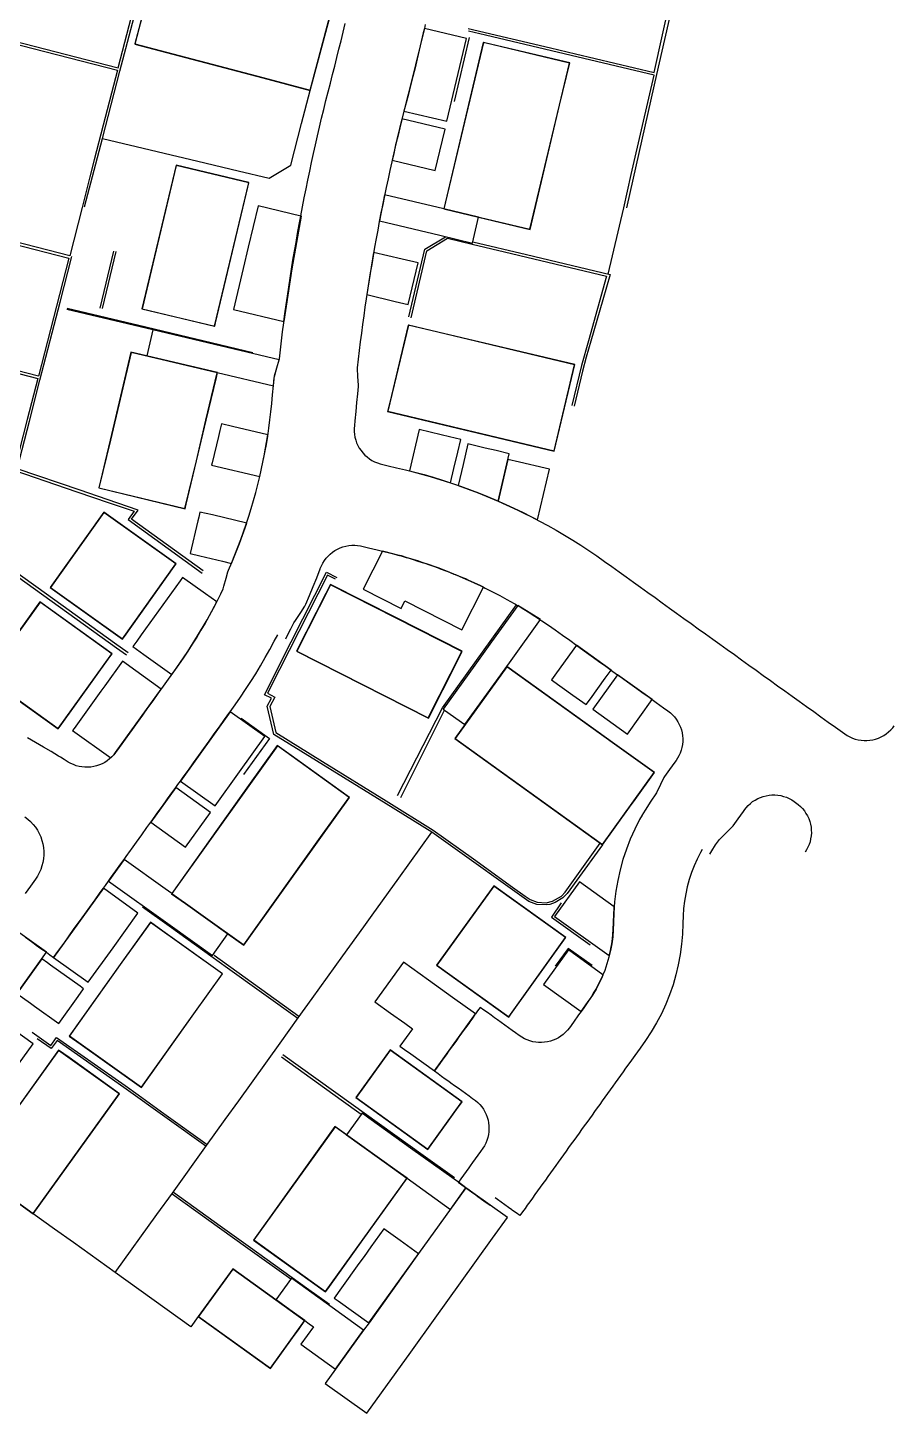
# Model space of a CAD drawing. Header units: metres. Extents: x 331488 to 331864, y 366379 to 366749.
# Drawn here: x 331750.3 to 331847.9, y 366389.4 to 366545.5 of the extents above; entities that cross this region are included whole.
import ezdxf

# ---------------------------------------------------------------- set-up
doc = ezdxf.new("R2010")
doc.units = ezdxf.units.M
for name, color, linetype, true_color in [('3D_LINES', 132, 'Continuous', 0x00cccc), ('PLOTS EXTERNAL LEVEL', 3, 'Continuous', 0x00ff00), ('PLOTS FFL', 1, 'Continuous', 0xff0000)]:
    doc.layers.add(name, color=color, linetype=linetype, true_color=true_color)

msp = doc.modelspace()

# ---------------------------------------------------------------- linework, layer by layer
at = {"layer": '3D_LINES'}
for points in [[(331814.65, 366602.38, 28), (331815, 366603.65, 27.96), (331834.47, 366599.07, 27.29), (331832.42, 366590.01, 27.25), (331830.39, 366581.04, 27.4), (331828.7, 366573.58, 27.36), (331827.87, 366569.92, 27.5), (331826.55, 366564.12, 27.75), (331824.09, 366553.24, 27.79), (331823.03, 366548.59, 27.87), (331821.14, 366540.21, 28.1), (331818.83, 366530.04, 28.45), (331817.74, 366525.21, 28.67)], [(331799.92, 366545.4, 28.9), (331809.18, 366543.2, 28.8), (331812, 366542.54, 28.8), (331820.85, 366540.44, 28.1), (331822.67, 366548.62, 28.32), (331823.02, 366550.21, 28.39), (331823.74, 366553.42, 28.39), (331824.67, 366557.61, 28.37), (331826.1, 366564.05, 28.35), (331816.59, 366566.31, 28.75), (331805.55, 366568.94, 28.75)], [(331713.16, 366561.12, 30.33), (331716.59, 366558.2, 30.35), (331716.2, 366557.75, 30.32), (331718.24, 366555.99, 30.2), (331723.72, 366551.26, 30.2), (331725.08, 366550.09, 30.2), (331726.68, 366549.67, 30.2), (331737.74, 366546.82, 30.63), (331739.38, 366546.4, 30.63), (331747.55, 366544.29, 30.3), (331760.52, 366540.95, 30.1), (331763, 366550.52, 29.3), (331761.21, 366551.62, 29.58)], [(331756.73, 366525.29, 30.16), (331757.99, 366530.14, 30.01), (331758.73, 366532.99, 30.01), (331760.7, 366540.6, 29.35), (331761.55, 366543.84, 29.3), (331763.3, 366550.46, 29.3)], [(331734.53, 366547.36, 30.54), (331760.44, 366540.69, 30.16), (331758.83, 366534.49, 30.21), (331757.82, 366530.59, 30.16), (331757.33, 366528.7, 30.16), (331756.44, 366525.24, 30.16), (331755.07, 366519.78, 30.09), (331744.97, 366522.38, 30.75), (331735.74, 366524.75, 30.75), (331735.26, 366522.69, 31.45)], [(331771.55, 366480.72, 31), (331771.64, 366480.88, 31), (331772.06, 366481.71, 30.97), (331772.34, 366482.29, 30.95), (331772.42, 366482.58, 30.93), (331772.66, 366483.49, 30.9), (331772.84, 366484.18, 30.87), (331772.93, 366484.39, 30.86), (331773.3, 366485.24, 30.83), (331773.65, 366486.1, 30.8), (331773.99, 366486.96, 30.77), (331774.32, 366487.82, 30.73), (331774.63, 366488.7, 30.7), (331774.93, 366489.57, 30.67), (331775.22, 366490.45, 30.63), (331775.5, 366491.34, 30.6), (331775.76, 366492.23, 30.58), (331776, 366493.12, 30.55), (331776.24, 366494.02, 30.53), (331776.45, 366494.92, 30.5), (331776.66, 366495.82, 30.48), (331776.85, 366496.73, 30.45), (331777.03, 366497.64, 30.43), (331777.19, 366498.55, 30.4), (331777.34, 366499.47, 30.38), (331777.47, 366500.38, 30.35), (331777.6, 366501.3, 30.33), (331777.7, 366502.22, 30.3), (331777.8, 366503.15, 30.28), (331777.89, 366504.15, 30.25), (331777.99, 366505.17, 30.23), (331778.08, 366506.05, 30.21), (331778.11, 366506.18, 30.2), (331778.39, 366507.18, 30.17), (331778.64, 366508.06, 30.13), (331778.66, 366508.18, 30.13), (331778.77, 366509.19, 30.1), (331778.89, 366510.2, 30.06), (331779.02, 366511.21, 30.03), (331779.15, 366512.23, 30), (331779.17, 366512.39, 29.99), (331779.28, 366513.24, 29.96), (331779.42, 366514.25, 29.93), (331779.57, 366515.26, 29.9), (331779.72, 366516.27, 29.86), (331779.87, 366517.27, 29.83), (331780.03, 366518.28, 29.8), (331780.19, 366519.29, 29.76), (331780.36, 366520.3, 29.73), (331780.53, 366521.3, 29.7), (331780.71, 366522.31, 29.66), (331780.89, 366523.31, 29.63), (331781.06, 366524.27, 29.6), (331781.07, 366524.31, 29.6), (331781.26, 366525.32, 29.56), (331781.46, 366526.32, 29.53), (331781.66, 366527.32, 29.5), (331781.86, 366528.32, 29.46), (331782.07, 366529.31, 29.43), (331782.28, 366530.31, 29.4), (331782.5, 366531.31, 29.36), (331782.72, 366532.3, 29.33), (331782.94, 366533.3, 29.3), (331783.18, 366534.29, 29.26), (331783.41, 366535.29, 29.23), (331783.65, 366536.28, 29.2), (331783.89, 366537.27, 29.17), (331784.14, 366538.26, 29.14), (331784.4, 366539.24, 29.11), (331784.65, 366540.22, 29.09), (331784.89, 366541.17, 29.06), (331785.13, 366542.12, 29.04), (331785.37, 366543.07, 29.03), (331785.6, 366544.02, 29.01), (331785.83, 366544.98, 29), (331786.06, 366545.95, 28.99)], [(331795.09, 366545.86, 28.85), (331794.99, 366545.41, 28.86), (331794.86, 366544.89, 28.86), (331794.63, 366543.92, 28.87), (331794.4, 366542.94, 28.88), (331794.17, 366541.96, 28.89), (331793.93, 366540.97, 28.91), (331793.68, 366539.98, 28.92), (331793.43, 366538.99, 28.94), (331793.18, 366538, 28.97), (331792.93, 366537.04, 28.99), (331792.68, 366536.09, 29.02), (331792.68, 366536.09, 29.02), (331792.44, 366535.14, 29.05), (331792.21, 366534.19, 29.08), (331791.98, 366533.23, 29.11), (331791.75, 366532.28, 29.14), (331791.53, 366531.33, 29.18), (331791.31, 366530.37, 29.21), (331791.1, 366529.41, 29.24), (331790.89, 366528.46, 29.28), (331790.69, 366527.5, 29.31), (331790.49, 366526.54, 29.34), (331790.29, 366525.58, 29.38), (331790.1, 366524.62, 29.41), (331789.91, 366523.66, 29.44), (331789.73, 366522.69, 29.48), (331789.55, 366521.73, 29.51), (331789.38, 366520.76, 29.54), (331789.21, 366519.8, 29.58), (331789.05, 366518.83, 29.61), (331788.89, 366517.87, 29.64), (331788.73, 366516.9, 29.68), (331788.58, 366515.93, 29.71), (331788.43, 366514.96, 29.74), (331788.29, 366513.99, 29.78), (331788.15, 366513.02, 29.81), (331788.01, 366512.05, 29.84), (331787.89, 366511.08, 29.88), (331787.76, 366510.11, 29.91), (331787.64, 366509.14, 29.94), (331787.52, 366508.16, 29.98), (331787.41, 366507.19, 30.01), (331787.4, 366507.08, 30.01), (331787.46, 366506.2, 30.04), (331787.53, 366505.21, 30.07), (331787.54, 366505.08, 30.07), (331787.45, 366504.23, 30.1), (331787.36, 366503.26, 30.13), (331787.26, 366502.27, 30.17), (331787.16, 366501.2, 30.2), (331787.1, 366500.68, 30.22), (331787.07, 366500.34, 30.22), (331787.08, 366500.01, 30.23), (331787.11, 366499.68, 30.23), (331787.17, 366499.35, 30.24), (331787.25, 366499.03, 30.24), (331787.36, 366498.72, 30.25), (331787.5, 366498.41, 30.25), (331787.66, 366498.12, 30.26), (331787.85, 366497.85, 30.26), (331788.06, 366497.59, 30.27), (331788.29, 366497.35, 30.27), (331788.54, 366497.13, 30.28), (331788.8, 366496.93, 30.28), (331789.08, 366496.75, 30.29), (331789.38, 366496.6, 30.29), (331789.69, 366496.47, 30.3), (331790, 366496.37, 30.3), (331790.14, 366496.33, 30.3), (331790.89, 366496.15, 30.29), (331791.86, 366495.92, 30.27), (331792.86, 366495.68, 30.25), (331793.91, 366495.42, 30.23), (331794.95, 366495.14, 30.22), (331795.99, 366494.84, 30.2), (331797.02, 366494.52, 30.18), (331798.04, 366494.19, 30.16), (331799.06, 366493.83, 30.14), (331800.08, 366493.47, 30.12), (331801.09, 366493.08, 30.1), (331802.09, 366492.68, 30.09), (331803.08, 366492.26, 30.07), (331804.07, 366491.83, 30.05), (331805.05, 366491.38, 30.03), (331806.02, 366490.91, 30.01), (331806.99, 366490.42, 29.99), (331807.95, 366489.92, 29.97), (331808.89, 366489.41, 29.96), (331809.83, 366488.88, 29.94), (331810.76, 366488.33, 29.92), (331811.69, 366487.77, 29.9), (331812.6, 366487.19, 29.88), (331813.5, 366486.6, 29.86), (331814.39, 366485.99, 29.84), (331815.27, 366485.37, 29.83), (331816.08, 366484.79, 29.81), (331816.9, 366484.2, 29.79), (331817.71, 366483.62, 29.77), (331818.52, 366483.04, 29.75), (331819.33, 366482.45, 29.73), (331820.15, 366481.87, 29.71), (331820.96, 366481.29, 29.7), (331821.77, 366480.7, 29.68), (331822.58, 366480.12, 29.66), (331823.39, 366479.53, 29.64), (331824.21, 366478.95, 29.62), (331825.02, 366478.37, 29.6), (331825.83, 366477.78, 29.58), (331826.64, 366477.2, 29.57), (331827.46, 366476.62, 29.55), (331828.27, 366476.03, 29.53), (331829.08, 366475.45, 29.51), (331829.89, 366474.87, 29.49), (331830.7, 366474.28, 29.47), (331831.52, 366473.7, 29.45), (331832.33, 366473.12, 29.44), (331833.14, 366472.53, 29.42), (331833.95, 366471.95, 29.4), (331834.76, 366471.37, 29.38), (331835.58, 366470.78, 29.36), (331836.39, 366470.2, 29.34), (331837.2, 366469.62, 29.32), (331838.01, 366469.03, 29.3), (331838.83, 366468.45, 29.29), (331839.64, 366467.87, 29.27), (331840.45, 366467.28, 29.25), (331841.26, 366466.7, 29.23), (331842.07, 366466.12, 29.21), (331842.32, 366465.94, 29.21), (331842.6, 366465.76, 29.19), (331842.89, 366465.6, 29.17), (331843.19, 366465.47, 29.15), (331843.51, 366465.36, 29.13), (331843.83, 366465.28, 29.12), (331844.16, 366465.22, 29.1), (331844.49, 366465.19, 29.08), (331844.82, 366465.2, 29.06), (331845.15, 366465.22, 29.04), (331845.48, 366465.28, 29.03), (331845.8, 366465.36, 29.01), (331846.12, 366465.47, 28.99), (331846.42, 366465.61, 28.97), (331846.71, 366465.77, 28.95), (331846.99, 366465.95, 28.93), (331847.25, 366466.16, 28.92), (331847.5, 366466.39, 28.9), (331847.72, 366466.63, 28.88), (331847.9, 366466.86, 28.86)], [(331799.74, 366544.28, 28.95), (331794.99, 366545.41, 28.86), (331794.98, 366545.41, 28.86), (331794.3, 366542.54, 28.91), (331793.7, 366540.07, 28.95), (331792.68, 366536.09, 29.02), (331792.68, 366536.09, 29.02), (331797.52, 366534.94, 29.1), (331798.61, 366539.53, 29), (331799.74, 366544.28, 28.95)], [(331800.04, 366544.38, 29.15), (331798.35, 366537.19, 29.15)], [(331817.43, 366525.21, 28.67), (331818.28, 366528.95, 28.76), (331819.55, 366534.46, 28.78), (331820.85, 366540.15, 28.7), (331811.52, 366542.36, 29.1), (331801.86, 366544.65, 29.1), (331799.96, 366545.11, 29.15)], [(331758.73, 366532.99, 29.3), (331764.89, 366531.53, 29.65), (331769.46, 366530.44, 29.65), (331774.02, 366529.36, 29.65), (331777.51, 366528.53, 29.6), (331779.94, 366530, 29.5), (331781.16, 366534.68, 29.3), (331782.14, 366538.41, 29.3)], [(331797.31, 366534.06, 29.13), (331792.46, 366535.22, 29.04), (331791.89, 366532.88, 29.12), (331791.35, 366530.55, 29.2), (331796.2, 366529.39, 29.23), (331796.73, 366531.59, 29.22), (331797.31, 366534.06, 29.13)], [(331801.09, 366524.14, 29.2), (331797.16, 366525.07, 29.25), (331790.51, 366526.67, 29.34), (331789.92, 366523.72, 29.44), (331796.71, 366522.11, 29.3), (331800.4, 366521.23, 29.25), (331801.09, 366524.14, 29.2)], [(331735.58, 366522.67, 31.5), (331736.03, 366524.34, 31.43), (331737.97, 366523.85, 31.35), (331745.94, 366521.81, 31.35), (331748.52, 366521.16, 31.35), (331754.95, 366519.52, 30.69), (331753.23, 366512.81, 30.69), (331751.54, 366506.22, 30.95), (331745.22, 366507.85, 31.35), (331742.02, 366508.68, 31.35), (331734.13, 366510.71, 31.35), (331732.61, 366511.11, 31.41), (331733.19, 366513.35, 31.5)], [(331781.14, 366524.25, 29.6), (331781.06, 366524.27, 29.6), (331776.26, 366525.41, 29.68), (331775.16, 366520.75, 29.79), (331774.59, 366518.38, 29.81), (331773.49, 366513.74, 29.91), (331779.17, 366512.39, 29.99), (331779.2, 366512.38, 29.99), (331780.09, 366518.33, 29.99), (331781.14, 366524.25, 29.99)], [(331815.68, 366517.74, 28.88), (331817.43, 366525.21, 28.67)], [(331793.25, 366512.91, 30), (331795.04, 366520.53, 29.48), (331797.37, 366521.94, 29.3)], [(331793.49, 366512.79, 30), (331795.28, 366520.34, 29.55), (331797.6, 366521.76, 29.55), (331800.36, 366521.11, 29.55), (331804.02, 366520.24, 29.63), (331815.51, 366517.51, 29.63), (331813.47, 366510.23, 29.9), (331812.67, 366507.43, 30), (331811.6, 366502.94, 30)], [(331800.45, 366521.36, 29.25), (331806.5, 366519.92, 29.1), (331815.89, 366517.69, 28.88), (331815.07, 366514.85, 29), (331813.72, 366510.17, 29.36), (331813.22, 366508.37, 29.5), (331812.79, 366506.81, 29.64), (331811.86, 366502.84, 30)], [(331770.09, 366484.29, 30.75), (331762.01, 366490.13, 30.41), (331762.76, 366491.15, 30.37), (331758.17, 366492.72, 30.2), (331756.22, 366493.39, 30.25), (331749.13, 366495.81, 30.83), (331750.51, 366501.16, 30.5), (331751.7, 366505.77, 30.45), (331753.97, 366514.58, 30.09), (331755.3, 366519.73, 30.09)], [(331759.97, 366520.32, 29.95), (331758.44, 366513.89, 29.95)], [(331760.24, 366520.26, 29.65), (331758.72, 366513.84, 29.65)], [(331794.27, 366518.99, 29.58), (331792.47, 366519.42, 29.55), (331789.27, 366520.18, 29.56), (331788.87, 366517.8, 29.64), (331788.5, 366515.43, 29.73), (331791.7, 366514.66, 29.87), (331793.17, 366514.32, 29.9), (331794.27, 366518.99, 29.58)], [(331764.42, 366511.45, 30.1), (331761.57, 366512.13, 30.15), (331754.72, 366513.75, 30.15)], [(331754.75, 366513.9, 30.09), (331762.85, 366511.97, 29.65), (331775.67, 366508.91, 29.65)], [(331732.91, 366510.74, 31.58), (331734.11, 366510.43, 31.5), (331743.1, 366508.13, 31.5), (331746.19, 366507.33, 31.5), (331751.46, 366505.98, 30.95), (331750.27, 366501.35, 30.95), (331748.88, 366495.9, 31.28), (331747.53, 366496.37, 31.34), (331743.74, 366498.1, 31.5), (331740.71, 366499.5, 31.5), (331735.9, 366501.7, 31.5), (331729.44, 366503.37, 31.5)], [(331778.62, 366508.08, 30.13), (331771.37, 366509.8, 30.1), (331764.42, 366511.45, 30.1), (331763.72, 366508.51, 30.2), (331771.67, 366506.63, 30.2), (331777.99, 366505.14, 30.23), (331778.1, 366506.27, 30.19), (331778.62, 366508.08, 30.13)], [(331777.37, 366499.63, 30.37), (331773.39, 366500.58, 30.34), (331772.14, 366500.88, 30.36), (331771.96, 366500.1, 30.36), (331771.8, 366499.43, 30.34), (331771.1, 366496.49, 30.27), (331771.03, 366496.21, 30.27), (331776.46, 366494.92, 30.5), (331776.96, 366497.27, 30.44), (331777.37, 366499.63, 30.37)], [(331799.08, 366499.11, 30.15), (331797.83, 366499.41, 30.15), (331796.89, 366499.63, 30.16), (331794.41, 366500.22, 30.17), (331793.31, 366495.57, 30.24), (331795.63, 366494.94, 30.2), (331797.92, 366494.22, 30.16), (331798.31, 366495.84, 30.17), (331798.75, 366497.69, 30.15), (331799.08, 366499.11, 30.15)], [(331804.55, 366497.5, 30.13), (331803.08, 366497.85, 30.14), (331801.84, 366498.14, 30.15), (331799.89, 366498.61, 30.15), (331799.34, 366496.29, 30.16), (331798.78, 366493.93, 30.15), (331801.05, 366493.09, 30.1), (331803.29, 366492.17, 30.06), (331804.55, 366497.5, 30.13)], [(331761.63, 366475.06, 31.21), (331760.11, 366476.15, 31.05), (331752.42, 366481.68, 31.05), (331748.31, 366484.63, 31.05), (331744.04, 366487.7, 31.6), (331746.35, 366493.17, 31.4), (331747.57, 366496.07, 31.28), (331755.86, 366493.22, 31.05), (331759.5, 366491.97, 31.05), (331762.3, 366491.01, 31.05), (331761.63, 366490.08, 31.05), (331766.15, 366486.81, 31.05), (331769.95, 366484.05, 31.09)], [(331809.07, 366495.74, 30.1), (331808.58, 366495.86, 30.11), (331805.71, 366496.54, 30.11), (331804.4, 366496.85, 30.12), (331803.29, 366492.17, 30.06), (331805.52, 366491.15, 30.02), (331807.72, 366490.04, 29.98), (331809.07, 366495.74, 30.1)], [(331774.98, 366489.68, 30.66), (331771.11, 366490.6, 30.41), (331769.71, 366490.93, 30.37), (331769.57, 366490.35, 30.34), (331769.48, 366489.94, 30.36), (331768.6, 366486.26, 30.62), (331769.72, 366486, 30.62), (331772.27, 366485.39, 30.78), (331773.27, 366485.15, 30.83), (331774.17, 366487.4, 30.75), (331774.98, 366489.68, 30.66)], [(331741.32, 366475.59, 31.63), (331740.35, 366476.29, 31.68), (331739.94, 366477.71, 31.75), (331741.67, 366481.91, 31.75), (331743.94, 366487.44, 31.9), (331748.12, 366484.43, 31.35), (331752.13, 366481.54, 31.35), (331760.32, 366475.65, 31.35), (331761.46, 366474.83, 31.45)], [(331779.37, 366476.65, 31), (331779.47, 366476.84, 31), (331779.95, 366477.79, 30.97), (331780.27, 366478.45, 30.95), (331780.47, 366478.73, 30.93), (331781.07, 366479.63, 30.9), (331781.53, 366480.32, 30.87), (331781.63, 366480.55, 30.86), (331782.06, 366481.54, 30.83), (331782.47, 366482.53, 30.8), (331782.86, 366483.53, 30.77), (331783.24, 366484.53, 30.73), (331783.26, 366484.58, 30.73), (331783.39, 366484.88, 30.72), (331783.54, 366485.18, 30.7), (331783.72, 366485.46, 30.68), (331783.92, 366485.73, 30.67), (331784.14, 366485.97, 30.65), (331784.38, 366486.2, 30.63), (331784.64, 366486.41, 30.62), (331784.91, 366486.6, 30.6), (331785.21, 366486.76, 30.58), (331785.51, 366486.9, 30.57), (331785.82, 366487.01, 30.55), (331786.14, 366487.09, 30.53), (331786.47, 366487.15, 30.52), (331786.8, 366487.18, 30.5), (331787.14, 366487.19, 30.48), (331787.47, 366487.16, 30.47), (331787.8, 366487.11, 30.45), (331787.95, 366487.08, 30.44), (331788.69, 366486.9, 30.43), (331789.66, 366486.67, 30.41), (331790.26, 366486.53, 30.4), (331790.56, 366486.46, 30.39), (331790.6, 366486.44, 30.39), (331791.5, 366486.22, 30.37), (331791.98, 366486.09, 30.36), (331792.38, 366485.98, 30.35), (331792.92, 366485.82, 30.34), (331793.27, 366485.72, 30.33), (331793.71, 366485.59, 30.33), (331794.15, 366485.45, 30.32), (331794.74, 366485.26, 30.3), (331795.03, 366485.17, 30.3), (331795.55, 366484.99, 30.29), (331795.9, 366484.87, 30.28), (331796.54, 366484.63, 30.27), (331796.76, 366484.55, 30.26), (331797.41, 366484.31, 30.25), (331797.62, 366484.23, 30.24), (331798.31, 366483.95, 30.23), (331798.48, 366483.88, 30.22), (331799.33, 366483.53, 30.2), (331799.33, 366483.52, 30.2), (331800, 366483.23, 30.19), (331800.17, 366483.15, 30.19), (331801, 366482.77, 30.17), (331801.28, 366482.64, 30.16), (331801.65, 366482.46, 30.15), (331801.83, 366482.37, 30.15), (331802.66, 366481.96, 30.13), (331803.47, 366481.53, 30.11), (331804.28, 366481.09, 30.09), (331805.08, 366480.64, 30.07), (331805.25, 366480.54, 30.07), (331805.48, 366480.41, 30.07), (331805.88, 366480.17, 30.06), (331806.66, 366479.69, 30.04), (331807.44, 366479.2, 30.02), (331808.21, 366478.69, 30), (331808.97, 366478.18, 29.98), (331809.72, 366477.65, 29.96), (331810.54, 366477.06, 29.94), (331811.35, 366476.48, 29.93), (331812.16, 366475.9, 29.91), (331812.97, 366475.31, 29.89), (331813.78, 366474.73, 29.87), (331814.6, 366474.14, 29.85), (331815.41, 366473.56, 29.83), (331816.22, 366472.98, 29.81), (331816.74, 366472.61, 29.8), (331817.03, 366472.39, 29.8), (331817.85, 366471.81, 29.78), (331818.66, 366471.23, 29.76), (331819.47, 366470.64, 29.74), (331820.28, 366470.06, 29.72), (331820.64, 366469.8, 29.71), (331821.09, 366469.48, 29.7), (331821.91, 366468.89, 29.68), (331822.41, 366468.53, 29.67), (331822.68, 366468.32, 29.68), (331822.92, 366468.1, 29.68), (331823.14, 366467.85, 29.68), (331823.35, 366467.59, 29.69), (331823.53, 366467.31, 29.69), (331823.68, 366467.01, 29.69), (331823.82, 366466.71, 29.7), (331823.92, 366466.39, 29.7), (331824, 366466.07, 29.71), (331824.05, 366465.74, 29.71), (331824.08, 366465.41, 29.71), (331824.07, 366465.08, 29.72), (331824.04, 366464.75, 29.72), (331823.98, 366464.42, 29.72), (331823.9, 366464.1, 29.73), (331823.78, 366463.78, 29.73), (331823.65, 366463.48, 29.73), (331823.48, 366463.19, 29.74), (331823.33, 366462.95, 29.74), (331823.18, 366462.75, 29.75), (331822.6, 366461.94, 29.8), (331822.01, 366461.13, 29.85), (331821.94, 366461.02, 29.86), (331821.56, 366460.23, 29.91), (331821.11, 366459.31, 29.96), (331821.06, 366459.19, 29.97), (331820.49, 366458.38, 30.01), (331819.83, 366457.36, 30.06), (331819.47, 366456.75, 30.09)], [(331801.65, 366482.46, 30.16), (331801.28, 366482.64, 30.16), (331800, 366483.23, 30.19), (331799.65, 366483.39, 30.2), (331799.33, 366483.52, 30.2), (331799.33, 366483.53, 30.2), (331798.31, 366483.95, 30.23), (331797.87, 366484.13, 30.24), (331797.41, 366484.31, 30.25), (331796.54, 366484.63, 30.27), (331796.07, 366484.81, 30.28), (331795.55, 366484.99, 30.29), (331794.74, 366485.26, 30.3), (331794.24, 366485.43, 30.31), (331793.71, 366485.59, 30.33), (331792.92, 366485.82, 30.34), (331792.4, 366485.98, 30.35), (331791.98, 366486.09, 30.36), (331790.56, 366486.46, 30.39), (331790.26, 366486.53, 30.4), (331790.26, 366486.53, 30.4), (331788.09, 366482.25, 30.4), (331792.37, 366480.08, 30.35), (331792.79, 366480.91, 30.35), (331799.22, 366477.65, 30.24), (331801.65, 366482.46, 30.15), (331801.65, 366482.46, 30.15)], [(331760.18, 366405.26, 32.49), (331764.87, 366411.79, 32.28), (331766.61, 366414.21, 32.2), (331770.47, 366419.58, 32.13), (331772.57, 366422.51, 32), (331774.08, 366424.61, 31.9), (331778.73, 366431.09, 31.7), (331780.79, 366433.96, 31.6), (331782.35, 366436.13, 31.5), (331785.8, 366440.93, 31.35), (331788.17, 366444.22, 31.35), (331789.12, 366445.54, 31.3), (331792.09, 366449.68, 31.3), (331795.82, 366454.88, 31.35), (331790.69, 366458.06, 31.4), (331778.04, 366465.89, 31.4), (331777.3, 366469.08, 31.29), (331777.77, 366469.98, 31.26), (331776.97, 366470.35, 31.23), (331779.97, 366476.3, 31), (331783.95, 366484.17, 30.73), (331785.13, 366483.57, 30.4)], [(331771.61, 366480.8, 31), (331770.34, 366481.72, 31.08), (331767.76, 366483.57, 31.17), (331767.48, 366483.18, 31.18), (331763.1, 366477.08, 31.18), (331762.62, 366476.4, 31.21), (331762.16, 366475.77, 31.21), (331763.39, 366474.89, 31.22), (331766.53, 366472.64, 31.3), (331767.02, 366473.32, 31.28), (331768.35, 366475.24, 31.21), (331769.45, 366476.98, 31.14), (331770.53, 366478.8, 31.08), (331771.61, 366480.8, 31)], [(331784.99, 366483.35, 30.4), (331784.07, 366483.81, 30.25), (331778.69, 366473.2, 30.25), (331777.33, 366470.51, 30.4), (331778.14, 366470.08, 30.4), (331777.6, 366469.04, 30.44), (331778.25, 366466.08, 30.55), (331783.51, 366462.83, 30.81), (331790.68, 366458.39, 30.5), (331795.98, 366455.11, 30.39), (331800.52, 366451.85, 30.3), (331804.92, 366448.68, 30.3), (331806.35, 366447.66, 30.29), (331806.9, 366447.28, 30.28), (331807.69, 366446.99, 30.28), (331808.7, 366446.92, 30.27), (331809.43, 366447.09, 30.26), (331810.41, 366447.66, 30.25), (331810.85, 366448.11, 30.25), (331814.78, 366453.63, 29.95)], [(331771.54, 366480.7, 31.01), (331771.2, 366480.05, 31.03), (331770.76, 366479.23, 31.06), (331770.3, 366478.42, 31.09), (331769.83, 366477.62, 31.12), (331769.35, 366476.82, 31.15), (331768.85, 366476.03, 31.18), (331768.34, 366475.25, 31.21), (331767.82, 366474.48, 31.24), (331767.29, 366473.71, 31.26), (331766.73, 366472.93, 31.29), (331766.15, 366472.12, 31.32), (331765.57, 366471.3, 31.35), (331764.98, 366470.49, 31.38), (331764.4, 366469.68, 31.4), (331763.82, 366468.87, 31.43), (331763.23, 366468.05, 31.46), (331762.65, 366467.24, 31.48), (331762.07, 366466.43, 31.51), (331761.48, 366465.62, 31.53), (331760.9, 366464.81, 31.56), (331760.32, 366463.99, 31.59), (331760.21, 366463.85, 31.59), (331760, 366463.58, 31.6), (331759.78, 366463.34, 31.62), (331759.53, 366463.12, 31.63), (331759.27, 366462.91, 31.64), (331758.99, 366462.73, 31.65), (331758.7, 366462.58, 31.67), (331758.39, 366462.44, 31.68), (331758.07, 366462.34, 31.69), (331757.75, 366462.26, 31.71), (331757.42, 366462.21, 31.72), (331757.09, 366462.18, 31.73), (331756.76, 366462.19, 31.74), (331756.43, 366462.22, 31.76), (331756.1, 366462.28, 31.77), (331755.78, 366462.36, 31.78), (331755.46, 366462.48, 31.8), (331755.16, 366462.61, 31.81), (331754.87, 366462.77, 31.82), (331754.43, 366463.04, 31.83), (331754, 366463.31, 31.84), (331753.77, 366463.44, 31.84), (331752.96, 366463.94, 31.86), (331752.08, 366464.46, 31.87), (331751.19, 366464.98, 31.89), (331750.31, 366465.5, 31.91)], [(331791.94, 366458.99, 30.5), (331797.01, 366468.87, 30.25), (331805.35, 366480.48, 30.07)], [(331808.05, 366478.81, 30), (331806.78, 366479.63, 30.03), (331805.5, 366480.4, 30.07), (331802.54, 366476.3, 30.1), (331800.66, 366473.67, 30), (331797.11, 366468.73, 30), (331797.26, 366468.63, 30), (331799.55, 366466.98, 29.95), (331803.1, 366471.93, 29.95), (331804.74, 366474.21, 30.1), (331808.05, 366478.81, 30)], [(331750.07, 366443.03, 32.16), (331750.47, 366442.74, 32.17), (331750.88, 366442.45, 32.16), (331751.28, 366442.16, 32.15), (331751.69, 366441.86, 32.13), (331752.1, 366441.57, 32.12), (331752.42, 366441.34, 32.11), (331752.42, 366441.34, 32.11), (331752.82, 366441.05, 32.11), (331753.24, 366440.75, 32.11), (331753.24, 366440.76, 32.11), (331753.53, 366441.16, 32.11), (331753.82, 366441.57, 32.11), (331753.83, 366441.58, 32.11), (331754.41, 366442.38, 32.09), (331754.99, 366443.19, 32.06), (331755.57, 366444.01, 32.04), (331756.16, 366444.82, 32.01), (331756.74, 366445.63, 31.99), (331757.32, 366446.44, 31.96), (331757.91, 366447.25, 31.94), (331758.49, 366448.07, 31.91), (331758.84, 366448.55, 31.9), (331759.07, 366448.88, 31.89), (331759.42, 366449.37, 31.87), (331759.66, 366449.69, 31.86), (331760.24, 366450.5, 31.84), (331760.82, 366451.32, 31.81), (331761.17, 366451.8, 31.8), (331761.41, 366452.13, 31.79), (331761.89, 366452.8, 31.76), (331761.99, 366452.94, 31.76), (331762.57, 366453.75, 31.74), (331763.16, 366454.56, 31.71), (331763.74, 366455.38, 31.69), (331764.19, 366456, 31.67), (331764.32, 366456.19, 31.66), (331764.91, 366457, 31.64), (331765.49, 366457.81, 31.61), (331766.07, 366458.63, 31.59), (331766.66, 366459.44, 31.56), (331766.99, 366459.9, 31.55), (331767.24, 366460.25, 31.53), (331767.52, 366460.63, 31.52), (331767.83, 366461.06, 31.51), (331768.41, 366461.87, 31.48), (331768.99, 366462.69, 31.46), (331769.58, 366463.5, 31.43), (331770.16, 366464.31, 31.41), (331770.74, 366465.12, 31.38), (331771.33, 366465.93, 31.35), (331771.91, 366466.75, 31.32), (331772.49, 366467.56, 31.3), (331773.08, 366468.37, 31.27), (331773.12, 366468.43, 31.27), (331773.67, 366469.21, 31.24), (331774.27, 366470.07, 31.21), (331774.86, 366470.95, 31.18), (331775.43, 366471.83, 31.15), (331775.99, 366472.72, 31.12), (331776.54, 366473.62, 31.09), (331777.07, 366474.53, 31.06), (331777.59, 366475.45, 31.03), (331778.09, 366476.37, 31), (331778.47, 366477.09, 30.98)], [(331816.01, 366473.13, 29.82), (331812.11, 366475.93, 29.91), (331811.83, 366475.54, 29.92), (331809.69, 366472.56, 29.98), (331809.31, 366472.04, 29.99), (331811.71, 366470.31, 29.92), (331813.21, 366469.24, 29.88), (331813.68, 366469.89, 29.87), (331815.35, 366472.21, 29.83), (331816.01, 366473.13, 29.82)], [(331765.35, 366470.99, 31.36), (331762.48, 366473.05, 31.43), (331760.98, 366474.13, 31.46), (331758.99, 366471.37, 31.49), (331758.57, 366470.77, 31.51), (331755.54, 366466.56, 31.51), (331755.37, 366466.33, 31.51), (331759.68, 366463.24, 31.62), (331759.87, 366463.42, 31.61), (331760.05, 366463.63, 31.6), (331760.21, 366463.84, 31.59), (331765.35, 366470.99, 31.36)], [(331820.64, 366469.81, 29.8), (331816.74, 366472.61, 29.8), (331816.74, 366472.61, 29.8), (331813.94, 366468.71, 29.88), (331817.84, 366465.91, 29.79), (331820.64, 366469.8, 29.71), (331820.64, 366469.81, 29.71)], [(331777.01, 366465.63, 31.35), (331773.12, 366468.43, 31.27), (331773.11, 366468.43, 31.27), (331767.51, 366460.63, 31.52), (331767.52, 366460.63, 31.52), (331771.41, 366457.83, 31.6), (331774.18, 366461.68, 31.49), (331777.01, 366465.63, 31.35)], [(331792.34, 366458.78, 30.5), (331797.26, 366468.63, 30)], [(331774.37, 366467.71, 31.55), (331777.53, 366465.41, 31.55), (331774.61, 366461.37, 31.55)], [(331770.89, 366457.1, 31.6), (331766.99, 366459.9, 31.55), (331766.99, 366459.9, 31.55), (331764.19, 366456, 31.67), (331764.19, 366456, 31.67), (331768.09, 366453.2, 31.59), (331770.89, 366457.1, 31.6)], [(331827.13, 366452.4, 30.09), (331827.36, 366452.78, 30.06), (331827.78, 366453.44, 30.01), (331828.21, 366454.05, 29.97), (331828.31, 366454.15, 29.96), (331829.03, 366454.86, 29.91), (331829.66, 366455.47, 29.86), (331829.74, 366455.58, 29.85), (331830.32, 366456.39, 29.8), (331830.91, 366457.2, 29.75), (331831.05, 366457.41, 29.74), (331831.22, 366457.63, 29.72), (331831.45, 366457.88, 29.7), (331831.69, 366458.1, 29.68), (331831.95, 366458.31, 29.66), (331832.23, 366458.49, 29.64), (331832.52, 366458.65, 29.62), (331832.83, 366458.79, 29.6), (331833.14, 366458.9, 29.58), (331833.46, 366458.98, 29.56), (331833.79, 366459.04, 29.54), (331834.12, 366459.07, 29.51), (331834.45, 366459.07, 29.49), (331834.79, 366459.04, 29.47), (331835.11, 366458.99, 29.45), (331835.44, 366458.9, 29.43), (331835.75, 366458.8, 29.41), (331836.06, 366458.66, 29.39), (331836.35, 366458.5, 29.37), (331836.63, 366458.32, 29.35), (331836.77, 366458.22, 29.34), (331837.08, 366457.99, 29.35), (331837.33, 366457.77, 29.35), (331837.56, 366457.53, 29.36), (331837.77, 366457.27, 29.37), (331837.95, 366456.99, 29.38), (331838.12, 366456.71, 29.38), (331838.26, 366456.4, 29.39), (331838.37, 366456.09, 29.4), (331838.46, 366455.77, 29.4), (331838.52, 366455.44, 29.41), (331838.55, 366455.11, 29.42), (331838.56, 366454.78, 29.43), (331838.53, 366454.45, 29.43), (331838.48, 366454.12, 29.44), (331838.41, 366453.79, 29.45), (331838.3, 366453.48, 29.46), (331838.17, 366453.17, 29.46), (331838.02, 366452.88, 29.47), (331837.85, 366452.61, 29.48)], [(331750, 366456.59, 31.82), (331750.33, 366456.34, 31.83), (331750.64, 366456.06, 31.84), (331750.92, 366455.75, 31.85), (331751.18, 366455.43, 31.86), (331751.41, 366455.08, 31.87), (331751.61, 366454.71, 31.88), (331751.78, 366454.33, 31.88), (331751.92, 366453.94, 31.89), (331752.02, 366453.54, 31.9), (331752.09, 366453.13, 31.91), (331752.13, 366452.71, 31.92), (331752.13, 366452.3, 31.93), (331752.09, 366451.88, 31.93), (331752.03, 366451.47, 31.94), (331751.92, 366451.07, 31.95), (331751.79, 366450.68, 31.96), (331751.62, 366450.29, 31.97), (331751.42, 366449.93, 31.98), (331751.19, 366449.58, 31.99), (331750.63, 366448.79, 32.01), (331750.04, 366447.98, 32.04)], [(331819.49, 366456.79, 30.09), (331819.22, 366456.3, 30.11), (331818.67, 366455.21, 30.16), (331818.17, 366454.1, 30.21), (331817.73, 366452.96, 30.26), (331817.34, 366451.8, 30.31), (331817.02, 366450.63, 30.36), (331816.75, 366449.44, 30.41), (331816.54, 366448.23, 30.46), (331816.39, 366447.02, 30.5), (331816.36, 366446.48, 30.52), (331816.34, 366446.32, 30.53), (331816.31, 366445.81, 30.55), (331816.28, 366444.64, 30.59), (331816.26, 366443.86, 30.64), (331816.19, 366443.09, 30.68), (331816.09, 366442.31, 30.72), (331815.94, 366441.55, 30.76), (331815.81, 366440.97, 30.79), (331815.76, 366440.79, 30.8), (331815.54, 366440.04, 30.84), (331815.29, 366439.3, 30.88), (331815.09, 366438.81, 30.91), (331815, 366438.58, 30.92), (331814.67, 366437.87, 30.96), (331814.31, 366437.18, 30.99), (331813.91, 366436.51, 31.03), (331813.48, 366435.86, 31.06), (331812.93, 366435.1, 31.1), (331812.63, 366434.67, 31.11), (331812.35, 366434.29, 31.13), (331811.77, 366433.48, 31.16), (331811.31, 366432.83, 31.19), (331811.31, 366432.83, 31.19), (331811.1, 366432.57, 31.2), (331810.87, 366432.33, 31.22), (331810.63, 366432.1, 31.23), (331810.36, 366431.9, 31.24), (331810.08, 366431.72, 31.25), (331809.79, 366431.56, 31.25), (331809.49, 366431.43, 31.26), (331809.17, 366431.33, 31.26), (331808.85, 366431.25, 31.27), (331808.52, 366431.2, 31.27), (331808.19, 366431.17, 31.27), (331807.85, 366431.18, 31.26), (331807.52, 366431.21, 31.26), (331807.19, 366431.27, 31.25), (331806.87, 366431.35, 31.25), (331806.56, 366431.47, 31.24), (331806.26, 366431.6, 31.23), (331805.97, 366431.77, 31.22), (331805.67, 366431.97, 31.21), (331805.26, 366432.26, 31.19), (331804.86, 366432.55, 31.18), (331804.45, 366432.84, 31.17), (331804.04, 366433.14, 31.16), (331803.64, 366433.43, 31.14), (331803.23, 366433.72, 31.13), (331802.89, 366433.96, 31.12), (331802.49, 366434.25, 31.11), (331802.08, 366434.55, 31.1), (331801.67, 366434.84, 31.08), (331801.26, 366435.13, 31.07), (331800.97, 366434.73, 31.08), (331800.73, 366434.4, 31.09), (331800.68, 366434.32, 31.1), (331800.39, 366433.92, 31.11), (331800.09, 366433.5, 31.12), (331800.05, 366433.44, 31.12), (331799.75, 366433.03, 31.14), (331799.46, 366432.63, 31.15), (331799.17, 366432.22, 31.16), (331798.88, 366431.82, 31.17), (331798.59, 366431.41, 31.19), (331798.3, 366431, 31.2), (331798, 366430.6, 31.21), (331797.71, 366430.19, 31.22), (331797.42, 366429.79, 31.24), (331797.29, 366429.61, 31.24), (331797, 366429.2, 31.24), (331796.71, 366428.8, 31.24), (331796.42, 366428.39, 31.24), (331796.13, 366427.98, 31.24), (331796.12, 366427.98, 31.24), (331796.53, 366427.69, 31.24), (331796.93, 366427.4, 31.24), (331797.34, 366427.1, 31.24), (331797.75, 366426.81, 31.24), (331797.98, 366426.65, 31.25), (331798.38, 366426.35, 31.26), (331798.79, 366426.06, 31.27), (331799.2, 366425.77, 31.29), (331799.6, 366425.48, 31.3), (331800.01, 366425.19, 31.31), (331800.41, 366424.89, 31.32), (331800.74, 366424.65, 31.34), (331800.99, 366424.44, 31.35), (331801.23, 366424.2, 31.36), (331801.44, 366423.94, 31.38), (331801.63, 366423.67, 31.4), (331801.8, 366423.38, 31.41), (331801.94, 366423.08, 31.43), (331802.06, 366422.77, 31.45), (331802.15, 366422.45, 31.46), (331802.21, 366422.12, 31.48), (331802.25, 366421.79, 31.5), (331802.26, 366421.46, 31.52), (331802.24, 366421.13, 31.53), (331802.19, 366420.8, 31.55), (331802.12, 366420.47, 31.57), (331802.02, 366420.16, 31.58), (331801.89, 366419.85, 31.6), (331801.74, 366419.55, 31.61), (331801.56, 366419.27, 31.63), (331801.3, 366418.9, 31.64), (331801.01, 366418.5, 31.65), (331800.72, 366418.09, 31.66), (331800.42, 366417.68, 31.68), (331800.13, 366417.28, 31.69), (331799.98, 366417.06, 31.69), (331799.68, 366416.65, 31.69), (331799.39, 366416.25, 31.69), (331799.1, 366415.84, 31.69), (331798.81, 366415.43, 31.69), (331798.8, 366415.43, 31.69), (331799.21, 366415.14, 31.69), (331799.62, 366414.85, 31.69), (331799.66, 366414.81, 31.69), (331800.02, 366414.55, 31.69), (331800.43, 366414.26, 31.69), (331800.62, 366414.13, 31.7), (331801.02, 366413.83, 31.71), (331801.43, 366413.54, 31.73), (331801.84, 366413.25, 31.74), (331802.24, 366412.96, 31.75), (331802.38, 366412.86, 31.75)], [(331815.03, 366453.45, 29.95), (331812.14, 366449.45, 30.6), (331811.05, 366447.95, 30.76), (331810.58, 366447.46, 30.82), (331809.73, 366446.94, 30.91), (331809.13, 366446.74, 30.97), (331808.75, 366446.67, 31), (331807.66, 366446.73, 31.1), (331806.75, 366447.05, 31.1), (331803.85, 366449.13, 31.1), (331800.28, 366451.69, 31.05), (331795.82, 366454.88, 31.05)], [(331826.27, 366452.91, 30.06), (331826.09, 366452.58, 30.09), (331825.71, 366451.84, 30.14), (331825.38, 366451.09, 30.19), (331825.07, 366450.31, 30.24), (331824.81, 366449.53, 30.29), (331824.59, 366448.73, 30.34), (331824.41, 366447.92, 30.38), (331824.27, 366447.1, 30.43), (331824.17, 366446.28, 30.48), (331824.11, 366445.45, 30.52), (331824.09, 366444.57, 30.57), (331824.05, 366443.4, 30.61), (331823.95, 366442.24, 30.65), (331823.8, 366441.08, 30.7), (331823.58, 366439.93, 30.74), (331823.31, 366438.79, 30.78), (331822.99, 366437.67, 30.82), (331822.6, 366436.56, 30.86), (331822.16, 366435.48, 30.89), (331821.67, 366434.41, 30.93), (331821.13, 366433.38, 30.97), (331820.53, 366432.37, 31), (331819.89, 366431.4, 31.04), (331819.28, 366430.54, 31.07), (331818.69, 366429.73, 31.11), (331818.11, 366428.92, 31.14), (331817.65, 366428.28, 31.16), (331817.36, 366427.87, 31.18), (331817.07, 366427.46, 31.19), (331816.77, 366427.06, 31.21), (331816.48, 366426.65, 31.22), (331816.19, 366426.25, 31.24), (331815.9, 366425.84, 31.25), (331815.61, 366425.43, 31.27), (331815.32, 366425.03, 31.28), (331815.02, 366424.62, 31.29), (331814.73, 366424.21, 31.31), (331814.44, 366423.81, 31.32), (331814.15, 366423.4, 31.33), (331813.86, 366423, 31.35), (331813.56, 366422.59, 31.36), (331813.27, 366422.18, 31.37), (331812.98, 366421.78, 31.38), (331812.69, 366421.37, 31.4), (331812.4, 366420.97, 31.41), (331812.11, 366420.56, 31.42), (331811.81, 366420.15, 31.43), (331811.52, 366419.75, 31.45), (331811.23, 366419.34, 31.46), (331810.94, 366418.94, 31.47), (331810.65, 366418.53, 31.48), (331810.36, 366418.12, 31.5), (331810.06, 366417.72, 31.51), (331809.77, 366417.31, 31.52), (331809.48, 366416.91, 31.53), (331809.19, 366416.5, 31.55), (331808.9, 366416.09, 31.56), (331808.61, 366415.69, 31.57), (331808.31, 366415.28, 31.58), (331808.02, 366414.87, 31.6), (331807.73, 366414.47, 31.61), (331807.44, 366414.06, 31.62), (331807.15, 366413.66, 31.63), (331806.86, 366413.25, 31.65), (331806.56, 366412.84, 31.66), (331806.32, 366412.5, 31.67), (331806.03, 366412.1, 31.67), (331805.73, 366411.68, 31.67), (331805.32, 366411.98, 31.67), (331804.91, 366412.27, 31.67), (331804.85, 366412.32, 31.67), (331804.45, 366412.61, 31.68), (331804.04, 366412.9, 31.7), (331803.63, 366413.19, 31.71), (331803.23, 366413.48, 31.72), (331802.97, 366413.67, 31.73)], [(331761.17, 366451.8, 31.8), (331761.17, 366451.81, 31.8), (331759.42, 366449.37, 31.87), (331759.42, 366449.37, 31.87), (331766.35, 366444.39, 31.45), (331771.12, 366440.97, 31.45), (331772.87, 366443.42, 31.4), (331768.1, 366446.82, 31.4), (331766.52, 366447.94, 31.55), (331766.53, 366447.96, 31.55), (331765.79, 366448.49, 31.58), (331761.17, 366451.8, 31.8)], [(331816.36, 366446.48, 30.52), (331812.45, 366449.29, 30.6), (331809.65, 366445.39, 30.92), (331815.81, 366440.97, 30.79), (331815.81, 366440.96, 30.79), (331815.94, 366441.55, 30.76), (331815.99, 366441.76, 30.75), (331816.09, 366442.3, 30.73), (331816.17, 366442.84, 30.7), (331816.22, 366443.38, 30.67), (331816.26, 366443.92, 30.65), (331816.29, 366444.75, 30.61), (331816.31, 366445.62, 30.56), (331816.34, 366446.32, 30.53), (331816.36, 366446.48, 30.52)], [(331762.73, 366445.76, 31.98), (331758.84, 366448.55, 31.9), (331758.84, 366448.56, 31.9), (331753.24, 366440.76, 32.11), (331753.24, 366440.76, 32.11), (331757.13, 366437.96, 32.03), (331759.93, 366441.86, 32.01), (331762.73, 366445.76, 31.98)], [(331780.72, 366433.89, 31.6), (331772.83, 366439.56, 31.9), (331766.25, 366444.27, 31.9), (331763.24, 366446.43, 31.98)], [(331810.38, 366446.9, 31.1), (331809.29, 366445.3, 31.1), (331813.65, 366442.17, 31.1)], [(331752.42, 366441.34, 32.11), (331748.53, 366444.14, 32.11), (331748.52, 366444.14, 32.11), (331745.74, 366440.27, 32.23), (331743.11, 366436.61, 32.34), (331738.93, 366430.79, 32.53), (331734.95, 366425.25, 32.7), (331738.85, 366422.45, 32.7), (331740.02, 366424.07, 32.65), (331742.75, 366427.88, 32.53), (331742.75, 366427.88, 32.53), (331747, 366433.79, 32.34), (331747, 366433.79, 32.34), (331747.02, 366433.82, 32.34), (331749.62, 366437.43, 32.23), (331752.42, 366441.34, 32.11), (331752.42, 366441.34, 32.11)], [(331753.82, 366441.57, 32.11), (331753.83, 366441.58, 32.11)], [(331815.1, 366438.8, 30.91), (331815.09, 366438.81, 30.91), (331811.2, 366441.61, 31), (331808.4, 366437.71, 31.2), (331812.63, 366434.67, 31.11), (331812.63, 366434.67, 31.11), (331813.36, 366435.68, 31.11), (331813.75, 366436.26, 31.11), (331814.04, 366436.72, 31.11), (331814.32, 366437.19, 31.11), (331814.57, 366437.67, 31.11), (331814.81, 366438.16, 31.11), (331815.1, 366438.8, 31.11)], [(331813.88, 366439.84, 31.25), (331811.16, 366441.76, 31.25), (331809.7, 366439.77, 31.25)], [(331756.61, 366437.23, 32.05), (331756.21, 366437.52, 32.06), (331752.9, 366439.9, 32.11), (331752.56, 366440.14, 32.12), (331751.9, 366440.61, 32.13), (331749.62, 366437.43, 32.23), (331749.1, 366436.71, 32.25), (331750.62, 366435.62, 32.2), (331751.08, 366435.29, 32.19), (331753.81, 366433.33, 32.1), (331755.99, 366436.37, 32.06), (331756.61, 366437.23, 32.05)], [(331771.3, 366441, 31.45), (331780.84, 366434.14, 31.6)], [(331800.74, 366434.4, 31.09), (331798.16, 366436.25, 31.14), (331795.44, 366438.2, 31.2), (331792.62, 366440.23, 31.25), (331789.41, 366435.76, 31.35), (331791.18, 366434.49, 31.27), (331792.77, 366433.35, 31.24), (331793.63, 366432.73, 31.23), (331792.23, 366430.78, 31.3), (331792.75, 366430.41, 31.28), (331793.47, 366429.89, 31.28), (331796.13, 366427.98, 31.24), (331797.3, 366429.61, 31.24), (331800.74, 366434.4, 31.09)], [(331750.92, 366431.02, 32.42), (331747.02, 366433.82, 32.34), (331747, 366433.79, 32.34), (331742.75, 366427.88, 32.53), (331740.02, 366424.07, 32.65), (331743.92, 366421.27, 32.56), (331746.73, 366425.19, 32.45), (331748.12, 366427.13, 32.45), (331750.92, 366431.02, 32.42)], [(331750.81, 366432.36, 32.42), (331752.91, 366430.85, 32.06), (331753.55, 366431.76, 31.9), (331761.29, 366426.34, 31.9), (331762.74, 366425.3, 31.9), (331765.66, 366423.2, 31.9), (331770.52, 366419.7, 32.13)], [(331770.36, 366419.51, 32.13), (331766.02, 366422.63, 32.13), (331761.14, 366426.12, 32.35), (331753.62, 366431.4, 32.35), (331752.98, 366430.49, 32.5), (331751.39, 366431.61, 32.42)], [(331778.88, 366429.58, 31.75), (331785.63, 366424.72, 31.65), (331787.87, 366423.11, 31.65)], [(331798.38, 366415.93, 31.69), (331794.86, 366418.45, 31.3), (331786.74, 366424.27, 31.3), (331779.04, 366429.79, 31.7)], [(331787.97, 366423.22, 31.65), (331786.22, 366420.79, 31.7), (331791.92, 366416.7, 31.7), (331793.05, 366415.89, 31.85), (331797.91, 366412.38, 31.75), (331799.66, 366414.81, 31.69), (331799.66, 366414.82, 31.69), (331798.81, 366415.43, 31.69), (331798.34, 366415.77, 31.69), (331793.7, 366419.1, 31.65), (331788.74, 366422.66, 31.65), (331787.97, 366423.22, 31.65)], [(331783.82, 366392.77, 31.69), (331788.5, 366389.42, 32.19), (331793.45, 366396.31, 32.04), (331796.2, 366400.14, 31.95), (331799.04, 366404.1, 31.86), (331802.66, 366409.14, 31.75), (331804.33, 366411.46, 31.67), (331800.43, 366414.26, 31.69), (331800.02, 366414.55, 31.69), (331799.66, 366414.81, 31.69), (331799.66, 366414.81, 31.69), (331794.33, 366407.4, 31.86), (331791.55, 366403.52, 31.95), (331788.75, 366399.62, 32.04), (331788.14, 366398.78, 32.07), (331786.61, 366396.64, 32.11), (331784.99, 366394.4, 32.19), (331783.82, 366392.77, 32.16)], [(331779.94, 366404.52, 32.05), (331774.83, 366408.18, 32.05), (331766.57, 366414.11, 32.2)], [(331766.73, 366414.33, 32.2), (331772, 366410.54, 31.7), (331775.39, 366408.1, 31.7), (331781.71, 366403.55, 31.7), (331784.3, 366401.69, 31.85)], [(331769.53, 366400.3, 32.1), (331768.7, 366399.14, 32.1), (331760.15, 366405.28, 32.49), (331755.47, 366408.64, 32.49), (331753.33, 366410.17, 32.35), (331750.93, 366411.9, 32.35)], [(331794.33, 366407.39, 31.86), (331792.27, 366408.87, 31.87), (331790.43, 366410.19, 31.7), (331788.97, 366408.17, 31.86), (331788.2, 366407.09, 31.87), (331787.62, 366406.29, 32.05), (331785.67, 366403.56, 31.87), (331784.83, 366402.39, 31.85), (331785.26, 366402.09, 31.87), (331788.73, 366399.59, 32.04), (331794.33, 366407.39, 31.86)], [(331788.14, 366398.78, 32.07), (331788.14, 366398.78, 32.07), (331783.92, 366401.82, 32.13), (331780.02, 366404.62, 32.05), (331778.27, 366402.18, 32.1), (331779.84, 366401.05, 32.14), (331781.52, 366399.85, 32.18), (331782.03, 366399.48, 32.18), (331782.49, 366399.14, 32.19), (331781.09, 366397.2, 32.24), (331784.99, 366394.4, 32.16), (331784.99, 366394.4, 32.16), (331786.61, 366396.64, 32.11), (331786.61, 366396.64, 32.11), (331788.14, 366398.78, 32.07), (331788.14, 366398.78, 32.07)]]:
    msp.add_polyline3d(points, dxfattribs=at)
at = {"layer": 'PLOTS EXTERNAL LEVEL'}
for points in [[(331784.72, 366548.07, 29.3), (331784.33, 366548.17, 29.45), (331779.35, 366549.5, 29.3), (331765.28, 366553.2, 29.45), (331764.91, 366553.3, 29.3), (331762.37, 366543.63, 29.3), (331776.78, 366539.84, 29.3), (331782.14, 366538.41, 29.3), (331784.72, 366548.07, 29.3)], [(331810.21, 366536.74, 29.1), (331811.35, 366541.52, 29.1), (331803.05, 366543.49, 29.1), (331801.62, 366543.83, 29.25), (331797.16, 366525.07, 29.25), (331801.07, 366524.14, 29.2), (331806.89, 366522.76, 29.1), (331810.21, 366536.74, 29.1)], [(331775.23, 366528.04, 29.65), (331767.03, 366529.99, 29.65), (331763.18, 366513.8, 29.65), (331771.38, 366511.85, 29.65), (331771.47, 366512.25, 29.8), (331775.11, 366527.54, 29.8), (331775.23, 366528.04, 29.65)], [(331811.92, 366507.53, 30), (331793.16, 366511.99, 30), (331791.27, 366504.04, 30), (331790.85, 366502.26, 30.15), (331809.61, 366497.8, 30.15), (331810.02, 366499.5, 30), (331811.92, 366507.53, 30)], [(331770.42, 366501.27, 30.35), (331771.56, 366506.1, 30.35), (331771.69, 366506.63, 30.2), (331761.95, 366508.93, 30.2), (331759.61, 366499.03, 30.2), (331758.31, 366493.64, 30.2), (331768.04, 366491.3, 30.2), (331768.16, 366491.8, 30.35), (331769.34, 366496.7, 30.2), (331770.42, 366501.27, 30.35)], [(331767.04, 366485.1, 31.05), (331758.89, 366490.91, 31.05), (331752.85, 366482.42, 31.05), (331760.99, 366476.61, 31.05), (331761.21, 366476.92, 31.2), (331766.81, 366484.78, 31.2), (331767.04, 366485.1, 31.05)], [(331791.83, 366479.01, 30.4), (331784.41, 366482.77, 30.4), (331783.89, 366481.75, 30.25), (331780.6, 366475.26, 30.25), (331795.44, 366467.73, 30.25), (331798.66, 366474.08, 30.25), (331799.25, 366475.25, 30.4), (331791.83, 366479.01, 30.4)], [(331759.82, 366474.97, 31.35), (331751.7, 366480.81, 31.35), (331745.62, 366472.34, 31.35), (331753.74, 366466.51, 31.35), (331753.96, 366466.81, 31.5), (331759.58, 366474.63, 31.5), (331759.82, 366474.97, 31.35)], [(331816.42, 366464.8, 30.1), (331804.26, 366473.54, 30.1), (331803.07, 366471.89, 29.95), (331798.42, 366465.41, 29.95), (331815.05, 366453.46, 30.6), (331818.07, 366457.67, 30.1), (331818.71, 366458.56, 30.1), (331820.89, 366461.58, 29.95), (331816.42, 366464.8, 30.1)], [(331783.32, 366454.28, 31.4), (331786.55, 366458.78, 31.4), (331779.98, 366463.5, 31.4), (331778.42, 366464.62, 31.55), (331775.18, 366460.11, 31.55), (331766.53, 366447.96, 31.55), (331766.52, 366447.94, 31.55), (331768.1, 366446.82, 31.4), (331768.1, 366446.82, 31.4), (331772.87, 366443.42, 31.4), (331772.87, 366443.42, 31.4), (331774.66, 366442.14, 31.4), (331783.32, 366454.28, 31.4)], [(331810.92, 366442.99, 31.1), (331802.79, 366448.83, 31.1), (331796.36, 366439.88, 31.1), (331804.49, 366434.04, 31.1), (331804.73, 366434.39, 31.25), (331810.7, 366442.69, 31.25), (331810.92, 366442.99, 31.1)], [(331772.27, 366438.91, 31.9), (331765.81, 366443.55, 31.9), (331764.15, 366444.74, 32.05), (331760.91, 366440.23, 32.05), (331754.98, 366431.91, 32.05), (331756.21, 366431.03, 31.9), (331763.12, 366426.11, 31.9), (331769.04, 366434.41, 31.9), (331772.27, 366438.91, 31.9)], [(331760.64, 366425.41, 32.35), (331754.98, 366429.48, 32.35), (331753.8, 366430.33, 32.5), (331744.09, 366416.81, 32.5), (331745.41, 366415.86, 32.35), (331750.93, 366411.9, 32.35), (331760.64, 366425.41, 32.35)], [(331791.12, 366430.35, 31.3), (331787.25, 366424.97, 31.3), (331795.37, 366419.13, 31.3), (331797.86, 366422.59, 31.45), (331798.6, 366423.62, 31.45), (331799.24, 366424.51, 31.3), (331791.12, 366430.35, 31.3)], [(331793.05, 366415.89, 31.85), (331791.92, 366416.7, 31.7), (331791.92, 366416.7, 31.7), (331784.92, 366421.72, 31.7), (331775.73, 366408.93, 31.7), (331783.85, 366403.09, 31.7), (331784.1, 366403.44, 31.85), (331787.87, 366408.68, 31.85), (331793.05, 366415.89, 31.85), (331793.05, 366415.89, 31.85)], [(331773.4, 366405.68, 32.1), (331769.53, 366400.3, 32.1), (331777.65, 366394.46, 32.1), (331780.14, 366397.92, 32.25), (331780.87, 366398.94, 32.25), (331781.52, 366399.85, 32.18), (331781.52, 366399.85, 32.18), (331779.84, 366401.05, 32.14), (331778.28, 366402.18, 32.1), (331778.27, 366402.18, 32.1), (331778.27, 366402.18, 32.1), (331773.4, 366405.68, 32.1)]]:
    msp.add_polyline3d(points, dxfattribs=at)
at = {"layer": 'PLOTS FFL'}
for points in [[(331784.69, 366548.05, 29.45), (331779.35, 366549.48, 29.45), (331764.93, 366553.27, 29.45), (331762.4, 366543.65, 29.45), (331776.79, 366539.86, 29.45), (331782.12, 366538.44, 29.45), (331784.69, 366548.05, 29.45)], [(331810.19, 366536.75, 29.25), (331811.32, 366541.5, 29.25), (331801.64, 366543.8, 29.25), (331797.19, 366525.09, 29.25), (331806.87, 366522.79, 29.25), (331810.19, 366536.75, 29.25)], [(331775.2, 366528.02, 29.8), (331767.05, 366529.96, 29.8), (331763.21, 366513.82, 29.8), (331771.36, 366511.88, 29.8), (331775.2, 366528.02, 29.8)], [(331811.89, 366507.52, 30.15), (331793.18, 366511.96, 30.15), (331790.88, 366502.28, 30.15), (331809.59, 366497.83, 30.15), (331811.89, 366507.52, 30.15)], [(331770.39, 366501.27, 30.35), (331771.66, 366506.61, 30.35), (331761.97, 366508.9, 30.35), (331759.63, 366499.02, 30.35), (331758.34, 366493.66, 30.35), (331768.02, 366491.33, 30.35), (331769.31, 366496.71, 30.35), (331770.39, 366501.27, 30.35)], [(331767, 366485.09, 31.2), (331758.9, 366490.87, 31.2), (331752.88, 366482.43, 31.2), (331760.99, 366476.65, 31.2), (331767, 366485.09, 31.2)], [(331791.82, 366478.99, 30.4), (331784.42, 366482.74, 30.4), (331780.63, 366475.27, 30.4), (331795.43, 366467.76, 30.4), (331799.22, 366475.24, 30.4), (331791.82, 366478.99, 30.4)], [(331759.79, 366474.96, 31.5), (331751.71, 366480.77, 31.5), (331745.66, 366472.35, 31.5), (331753.74, 366466.54, 31.5), (331759.79, 366474.96, 31.5)], [(331816.4, 366464.78, 30.1), (331804.26, 366473.5, 30.1), (331798.45, 366465.42, 30.1), (331815.05, 366453.5, 30.1), (331820.86, 366461.58, 30.1), (331816.4, 366464.78, 30.1)], [(331783.3, 366454.3, 31.55), (331786.51, 366458.77, 31.55), (331778.43, 366464.58, 31.55), (331775.21, 366460.09, 31.55), (331766.55, 366447.95, 31.55), (331774.66, 366442.17, 31.55), (331783.3, 366454.3, 31.55)], [(331810.88, 366442.99, 31.25), (331802.8, 366448.79, 31.25), (331796.4, 366439.88, 31.25), (331804.48, 366434.08, 31.25), (331810.88, 366442.99, 31.25)], [(331772.24, 366438.9, 32.05), (331764.15, 366444.71, 32.05), (331760.93, 366440.22, 32.05), (331755.01, 366431.92, 32.05), (331763.12, 366426.14, 32.05), (331769.02, 366434.42, 32.05), (331772.24, 366438.9, 32.05)], [(331760.6, 366425.41, 32.5), (331753.8, 366430.29, 32.5), (331744.12, 366416.82, 32.5), (331750.93, 366411.93, 32.5), (331760.6, 366425.41, 32.5)], [(331791.12, 366430.31, 31.45), (331787.29, 366424.97, 31.45), (331795.37, 366419.17, 31.45), (331799.21, 366424.51, 31.45), (331791.12, 366430.31, 31.45)], [(331793.01, 366415.88, 31.85), (331784.93, 366421.69, 31.85), (331775.77, 366408.94, 31.85), (331783.85, 366403.13, 31.85), (331793.01, 366415.88, 31.85)], [(331773.4, 366405.65, 32.25), (331769.56, 366400.3, 32.25), (331777.65, 366394.5, 32.25), (331781.49, 366399.84, 32.25), (331773.4, 366405.65, 32.25)]]:
    msp.add_polyline3d(points, dxfattribs=at)

doc.saveas('drawing.dxf')
